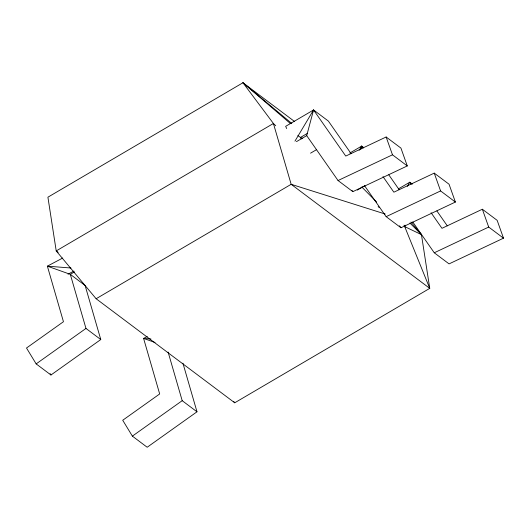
<?xml version="1.0" encoding="UTF-8"?>
<svg xmlns="http://www.w3.org/2000/svg" width="530" height="530" viewBox="0 0 530 530"><rect width="100%" height="100%" fill="white"/><g stroke="black" fill="none" stroke-linecap="round" stroke-linejoin="round"><path stroke-width="0.79" d="M296.429 141.662L306.704 135.634L313.568 109.962L328.368 121.078L351.085 153.627M360.844 149.195L361.679 146.081L363.606 147.532M294.958 141.139L313.568 109.962L345.752 156.072L386.138 136.992L400.938 148.108L407.279 165.93L352.841 191.648L338.041 180.531L306.704 135.634M359.141 150.334L361.679 146.081L363.096 148.115M407.245 186.461L409.789 182.207L412.36 184.135M405.549 225.21L404.708 226.621L429.75 288.36L234.724 402.793L96.129 298.741L56.22 250.922L47.912 197.193L242.945 82.753L294.422 121.403M36.159 363.891L85.973 328.434L70.305 274.341L47.362 266.159L63.454 321.717L26.5 348.018L36.159 363.891L50.959 375.001L100.773 339.551L85.105 285.458L70.305 274.341L74.419 271.923M147.241 336.47L143.584 338.405L159.676 393.956L122.722 420.257L132.374 436.13L182.194 400.68L168.109 352.072M182.916 363.183L196.994 411.797L147.181 447.247L132.374 436.13M313.568 109.962L285.65 126.345L286.697 128.552M307.433 133.361L300.45 137.456L297.88 135.528M310.547 153.177L316.708 149.559M96.129 298.741L291.162 184.301L385.204 214.027M349.813 153.044L361.679 146.081M357.286 190.104L364.819 185.679M398.62 188.76L409.789 182.207L411.207 184.241M62.726 258.031L47.362 266.159L70.96 268.008M68.019 274.176L73.875 271.082M338.041 180.531L392.478 154.813L407.279 165.93M364.633 185.825L386.151 216.657L400.952 227.768L455.389 202.049L449.049 184.228L434.242 173.118L393.863 192.198L382.978 176.596M386.151 216.657L440.589 190.932L455.389 202.049M412.744 221.944L434.262 252.777L449.062 263.887L503.5 238.169L497.16 220.347L482.353 209.237L441.967 228.317L431.082 212.722M434.262 252.777L488.7 227.059L503.5 238.169M150.904 338.975L143.584 338.405L155.051 342.493M302.709 138.449L300.45 137.456L301.153 138.926M378.148 206.687L379.453 207.667M58.194 252.406L56.22 250.922L273.414 123.483L275.732 125.743M85.973 328.434L100.773 339.551M182.194 400.68L196.994 411.797M410.942 222.044L421.443 234.624L429.75 288.36L291.162 184.301L273.414 123.483L242.945 82.753L291.791 123.477M242.945 82.753L290.44 123.596M409.922 223.031L421.443 234.624L404.708 226.621L404.012 225.151M361.771 186.971L376.697 202.115M233.737 401.482L234.724 402.793M436.892 210.953L447.307 225.866M388.788 174.827L399.196 189.747M399.554 225.76L400.952 227.768M351.907 190.31L352.841 191.648M50.118 373.624L50.959 375.001M482.353 209.237L488.7 227.059M434.242 173.118L440.589 190.932M386.138 136.992L392.478 154.813"/></g></svg>
